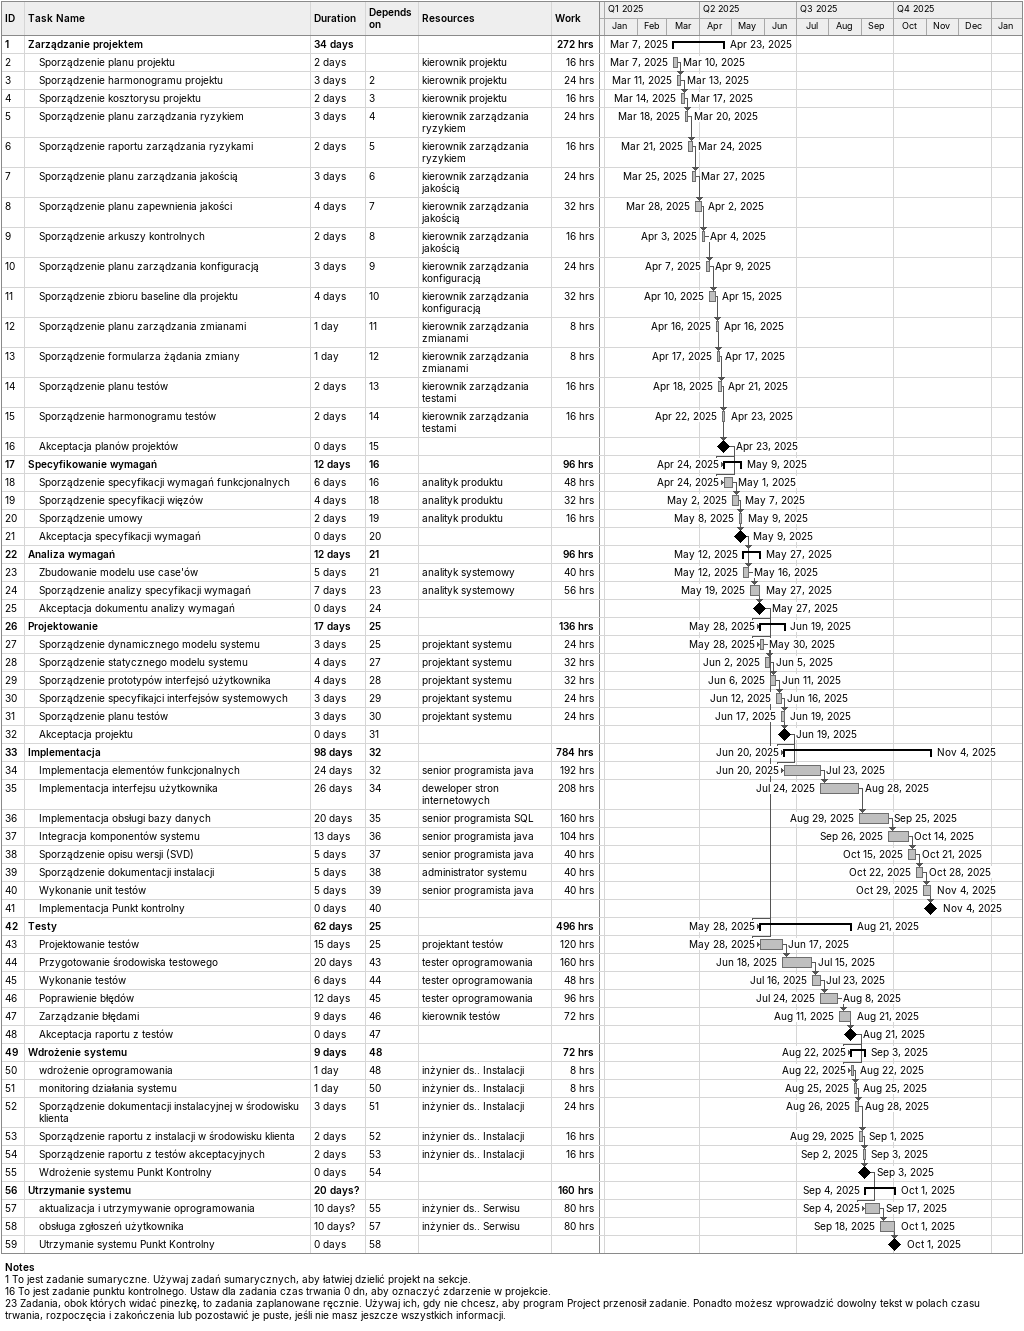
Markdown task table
| ID | Level | Task | Duration | Start | Finish | Predecessors | Resources | Work (h) |
|---|---|---|---|---|---|---|---|---|
| 1 | 1 | **Zarządzanie projektem** | 34d | 2025-03-07 | 2025-04-23 |  |  | 272 |
| 2 | 2 | Sporządzenie planu projektu | 2d | 2025-03-07 | 2025-03-10 |  | kierownik projektu | 16 |
| 3 | 2 | Sporządzenie harmonogramu projektu | 3d | 2025-03-11 | 2025-03-13 | 2 | kierownik projektu | 24 |
| 4 | 2 | Sporządzenie kosztorysu projektu | 2d | 2025-03-14 | 2025-03-17 | 3 | kierownik projektu | 16 |
| 5 | 2 | Sporządzenie planu zarządzania ryzykiem | 3d | 2025-03-18 | 2025-03-20 | 4 | kierownik zarządzania ryzykiem | 24 |
| 6 | 2 | Sporządzenie raportu zarządzania ryzykami | 2d | 2025-03-21 | 2025-03-24 | 5 | kierownik zarządzania ryzykiem | 16 |
| 7 | 2 | Sporządzenie planu zarządzania jakością | 3d | 2025-03-25 | 2025-03-27 | 6 | kierownik zarządzania jakością | 24 |
| 8 | 2 | Sporządzenie planu zapewnienia jakości | 4d | 2025-03-28 | 2025-04-02 | 7 | kierownik zarządzania jakością | 32 |
| 9 | 2 | Sporządzenie arkuszy kontrolnych | 2d | 2025-04-03 | 2025-04-04 | 8 | kierownik zarządzania jakością | 16 |
| 10 | 2 | Sporządzenie planu zarządzania konfiguracją | 3d | 2025-04-07 | 2025-04-09 | 9 | kierownik zarządzania konfiguracją | 24 |
| 11 | 2 | Sporządzenie zbioru baseline dla projektu | 4d | 2025-04-10 | 2025-04-15 | 10 | kierownik zarządzania konfiguracją | 32 |
| 12 | 2 | Sporządzenie planu zarządzania zmianami | 1d | 2025-04-16 | 2025-04-16 | 11 | kierownik zarządzania zmianami | 8 |
| 13 | 2 | Sporządzenie formularza żądania zmiany | 1d | 2025-04-17 | 2025-04-17 | 12 | kierownik zarządzania zmianami | 8 |
| 14 | 2 | Sporządzenie planu testów | 2d | 2025-04-18 | 2025-04-21 | 13 | kierownik zarządzania testami | 16 |
| 15 | 2 | Sporządzenie harmonogramu testów | 2d | 2025-04-22 | 2025-04-23 | 14 | kierownik zarządzania testami | 16 |
| 16 | 2 | Akceptacja planów projektów | 0d | 2025-04-23 | 2025-04-23 | 15 |  |  |
| 17 | 1 | **Specyfikowanie wymagań** | 12d | 2025-04-24 | 2025-05-09 | 16 |  | 96 |
| 18 | 2 | Sporządzenie specyfikacji wymagań funkcjonalnych | 6d | 2025-04-24 | 2025-05-01 | 16 | analityk produktu | 48 |
| 19 | 2 | Sporządzenie specyfikacji więzów | 4d | 2025-05-02 | 2025-05-07 | 18 | analityk produktu | 32 |
| 20 | 2 | Sporządzenie umowy | 2d | 2025-05-08 | 2025-05-09 | 19 | analityk produktu | 16 |
| 21 | 2 | Akceptacja specyfikacji wymagań | 0d | 2025-05-09 | 2025-05-09 | 20 |  |  |
| 22 | 1 | **Analiza wymagań** | 12d | 2025-05-12 | 2025-05-27 | 21 |  | 96 |
| 23 | 2 | Zbudowanie modelu use case'ów | 5d | 2025-05-12 | 2025-05-16 | 21 | analityk systemowy | 40 |
| 24 | 2 | Sporządzenie analizy specyfikacji wymagań | 7d | 2025-05-19 | 2025-05-27 | 23 | analityk systemowy | 56 |
| 25 | 2 | Akceptacja dokumentu analizy wymagań | 0d | 2025-05-27 | 2025-05-27 | 24 |  |  |
| 26 | 1 | **Projektowanie** | 17d | 2025-05-28 | 2025-06-19 | 25 |  | 136 |
| 27 | 2 | Sporządzenie dynamicznego modelu systemu | 3d | 2025-05-28 | 2025-05-30 | 25 | projektant systemu | 24 |
| 28 | 2 | Sporządzenie statycznego modelu systemu | 4d | 2025-06-02 | 2025-06-05 | 27 | projektant systemu | 32 |
| 29 | 2 | Sporządzenie prototypów interfejsó użytkownika | 4d | 2025-06-06 | 2025-06-11 | 28 | projektant systemu | 32 |
| 30 | 2 | Sporządzenie specyfikajci interfejsów systemowych | 3d | 2025-06-12 | 2025-06-16 | 29 | projektant systemu | 24 |
| 31 | 2 | Sporządzenie planu testów | 3d | 2025-06-17 | 2025-06-19 | 30 | projektant systemu | 24 |
| 32 | 2 | Akceptacja projektu | 0d | 2025-06-19 | 2025-06-19 | 31 |  |  |
| 33 | 1 | **Implementacja** | 98d | 2025-06-20 | 2025-11-04 | 32 |  | 784 |
| 34 | 2 | Implementacja elementów funkcjonalnych | 24d | 2025-06-20 | 2025-07-23 | 32 | senior programista java | 192 |
| 35 | 2 | Implementacja interfejsu użytkownika | 26d | 2025-07-24 | 2025-08-28 | 34 | deweloper stron internetowych | 208 |
| 36 | 2 | Implementacja obsługi bazy danych | 20d | 2025-08-29 | 2025-09-25 | 35 | senior programista SQL | 160 |
| 37 | 2 | Integracja komponentów systemu | 13d | 2025-09-26 | 2025-10-14 | 36 | senior programista java | 104 |
| 38 | 2 | Sporządzenie opisu wersji (SVD) | 5d | 2025-10-15 | 2025-10-21 | 37 | senior programista java | 40 |
| 39 | 2 | Sporządzenie dokumentacji instalacji | 5d | 2025-10-22 | 2025-10-28 | 38 | administrator systemu | 40 |
| 40 | 2 | Wykonanie unit testów | 5d | 2025-10-29 | 2025-11-04 | 39 | senior programista java | 40 |
| 41 | 2 | Implementacja Punkt kontrolny | 0d | 2025-11-04 | 2025-11-04 | 40 |  |  |
| 42 | 1 | **Testy** | 62d | 2025-05-28 | 2025-08-21 | 25 |  | 496 |
| 43 | 2 | Projektowanie testów | 15d | 2025-05-28 | 2025-06-17 | 25 | projektant testów | 120 |
| 44 | 2 | Przygotowanie środowiska testowego | 20d | 2025-06-18 | 2025-07-15 | 43 | tester oprogramowania | 160 |
| 45 | 2 | Wykonanie testów | 6d | 2025-07-16 | 2025-07-23 | 44 | tester oprogramowania | 48 |
| 46 | 2 | Poprawienie błędów | 12d | 2025-07-24 | 2025-08-08 | 45 | tester oprogramowania | 96 |
| 47 | 2 | Zarządzanie błędami | 9d | 2025-08-11 | 2025-08-21 | 46 | kierownik testów | 72 |
| 48 | 2 | Akceptacja raportu z testów | 0d | 2025-08-21 | 2025-08-21 | 47 |  |  |
| 49 | 1 | **Wdrożenie systemu** | 9d | 2025-08-22 | 2025-09-03 | 48 |  | 72 |
| 50 | 2 | wdrożenie oprogramowania | 1d | 2025-08-22 | 2025-08-22 | 48 | inżynier ds.. Instalacji | 8 |
| 51 | 2 | monitoring działania systemu | 1d | 2025-08-25 | 2025-08-25 | 50 | inżynier ds.. Instalacji | 8 |
| 52 | 2 | Sporządzenie dokumentacji instalacyjnej w środowisku klienta | 3d | 2025-08-26 | 2025-08-28 | 51 | inżynier ds.. Instalacji | 24 |
| 53 | 2 | Sporządzenie raportu z instalacji w środowisku klienta | 2d | 2025-08-29 | 2025-09-01 | 52 | inżynier ds.. Instalacji | 16 |
| 54 | 2 | Sporządzenie raportu z testów akceptacyjnych | 2d | 2025-09-02 | 2025-09-03 | 53 | inżynier ds.. Instalacji | 16 |
| 55 | 2 | Wdrożenie systemu Punkt Kontrolny | 0d | 2025-09-03 | 2025-09-03 | 54 |  |  |
| 56 | 1 | **Utrzymanie systemu** | 20d? | 2025-09-04 | 2025-10-01 |  |  | 160 |
| 57 | 2 | aktualizacja i utrzymywanie oprogramowania | 10d? | 2025-09-04 | 2025-09-17 | 55 | inżynier ds.. Serwisu | 80 |
| 58 | 2 | obsługa zgłoszeń użytkownika | 10d? | 2025-09-18 | 2025-10-01 | 57 | inżynier ds.. Serwisu | 80 |
| 59 | 2 | Utrzymanie systemu Punkt Kontrolny | 0d | 2025-10-01 | 2025-10-01 | 58 |  |  |

Notes
- 1: To jest zadanie sumaryczne. Używaj zadań sumarycznych, aby łatwiej dzielić projekt na sekcje.
- 16: To jest zadanie punktu kontrolnego. Ustaw dla zadania czas trwania 0 dn, aby oznaczyć zdarzenie w projekcie.
- 23: Zadania, obok których widać pinezkę, to zadania zaplanowane ręcznie. Używaj ich, gdy nie chcesz, aby program Project przenosił zadanie. Ponadto możesz wprowadzić dowolny tekst w polach czasu trwania, rozpoczęcia i zakończenia lub pozostawić je puste, jeśli nie masz jeszcze wszystkich informacji.
